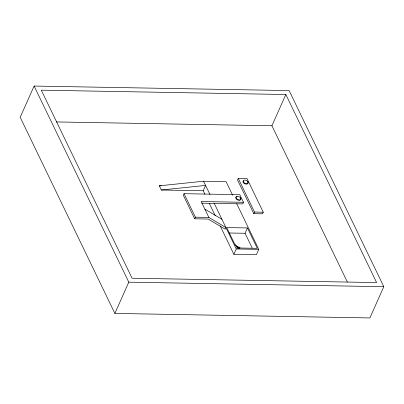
<?xml version="1.0" encoding="UTF-8"?>
<svg xmlns="http://www.w3.org/2000/svg" width="404" height="404" viewBox="0 0 404 404"><rect width="100%" height="100%" fill="white"/><g stroke="black" fill="none" stroke-linecap="round" stroke-linejoin="round"><path stroke-width="0.61" d="M34.113 86.057L20.2 117.301L114.872 313.418L369.887 317.943L383.8 286.699L289.128 90.582L34.113 86.057L128.785 282.174L114.872 313.418M184.062 193.683L183.345 195.294L194.688 218.796L208.151 219.039L225.205 229.169L225.922 227.558L208.868 217.428L195.405 217.19L184.062 193.683L239.799 194.672L243.476 202.288L242.759 203.899L201.742 203.172M204.848 194.162L203.207 190.759L205.58 185.421L161.317 190.016L159.292 185.82L203.555 181.224L226.068 181.623L232.608 195.172M194.688 218.796L195.405 217.19M238.254 178.366L237.537 179.972L253.803 213.671L262.539 213.827L263.256 212.216L246.99 178.518L238.254 178.366L254.52 212.06L253.803 213.671M347.354 282.007L271.927 125.76L285.84 94.511L41.289 90.173L132.073 278.24L376.624 282.583L285.84 94.511M235.37 245.561L235.668 244.895L235.088 244.885L226.73 227.573L247.45 227.942L257.292 248.329L237.153 247.97L235.668 244.895M236.694 203.636L258.767 249.364L256.389 254.702L233.881 254.303L236.254 248.96L214.029 202.914M252.182 248.006L245.071 233.28L247.45 227.942M56.368 121.932L271.927 125.76M159.292 185.82L161.166 185.855M161.317 190.016L203.207 190.759M243.476 202.288L201.197 201.535L208.868 217.428M254.52 212.06L263.256 212.216M229.376 233.002L245.071 233.28M236.31 246.253L237.512 246.273L238.501 248.324M237.214 246.94L238.835 246.97L239.577 248.511M239.057 247.647L240.097 247.667M236.254 248.96L258.767 249.364M128.785 282.174L383.8 286.699M204.868 209.151L221.927 219.281M236.608 245.587L237.845 248.147M203.555 181.224L209.944 194.45M209.232 203.242L215.256 215.721M220.185 225.932L233.881 254.303M240.087 197.819A2.641 1.581 24 0 1 239.855 200.217A2.641 1.581 24 0 1 236.219 198.879A2.641 1.581 24 0 1 237.082 196.713M247.904 182.588A2.641 1.581 24 0 1 245.107 183.896A2.641 1.581 24 0 1 243.344 180.911M247.278 181.664A2.641 1.581 24 0 1 247.667 182.118M236.663 198.793A2.641 1.581 24 0 0 240.86 199.217A2.641 1.581 24 0 0 237.86 196.329A2.641 1.581 24 0 0 236.663 198.793M243.895 182.552A2.641 1.581 24 0 0 248.086 182.977A2.641 1.581 24 0 0 245.092 180.093A2.641 1.581 24 0 0 243.895 182.552"/></g></svg>
